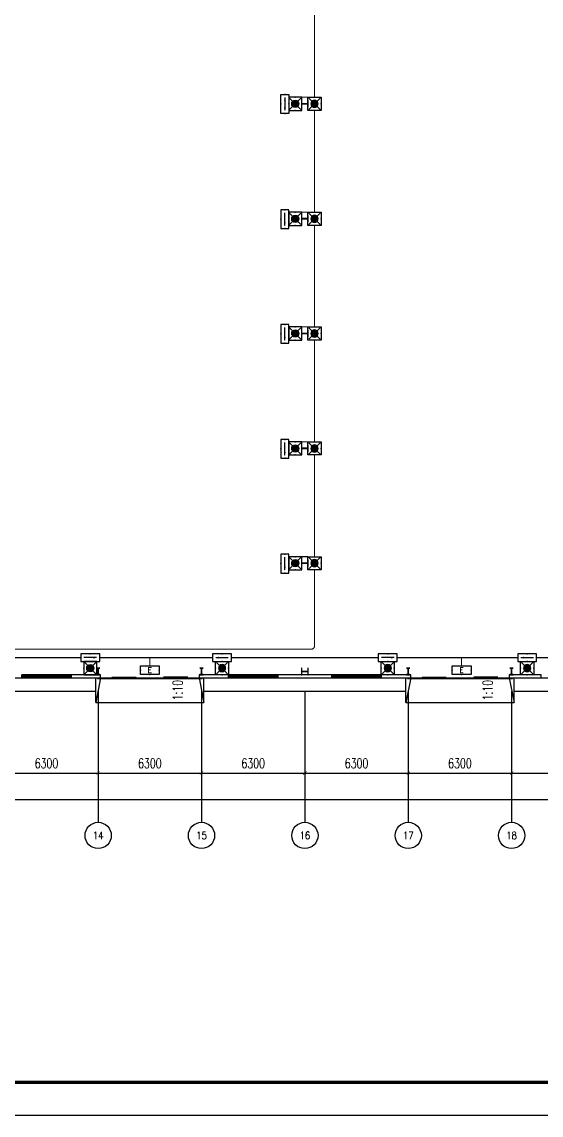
# Model space of a CAD drawing. Extents: x -417156 to 1571408, y 205758 to 1045562.
# Drawn here: x 1142252 to 1173902, y 867803 to 934454 of the extents above; entities that cross this region are included whole.
import ezdxf
from ezdxf.enums import TextEntityAlignment as Align

# ---------------------------------------------------------------- set-up
doc = ezdxf.new("R2010")
doc.units = 0
doc.header["$LTSCALE"] = 1000
doc.header["$MEASUREMENT"] = 0
doc.layers.get('0').update_dxf_attribs({"linetype": 'CONTINUOUS'})
doc.layers.get('DEFPOINTS').update_dxf_attribs({"linetype": 'CONTINUOUS'})
for name, color, linetype in [('AXIS', 3, 'CONTINUOUS'), ('AXIS_TEXT', 7, 'CONTINUOUS'), ('COLUMN', 99, 'CONTINUOUS'), ('DIM_SYMB', 3, 'CONTINUOUS'), ('EQUIP-照明', 3, 'CONTINUOUS'), ('GROUND', 2, 'CONTINUOUS'), ('PUB_TEXT', 7, 'CONTINUOUS'), ('PUB_TITLE', 4, 'CONTINUOUS'), ('STAIR', 2, 'CONTINUOUS'), ('WALL', 9, 'CONTINUOUS'), ('WINDOW', 99, 'CONTINUOUS'), ('WIRE-照明', 1, 'CONTINUOUS')]:
    doc.layers.add(name, color=color, linetype=linetype)
doc.styles.add('_TCH_AXIS', font='COMPLEX', dxfattribs={"bigfont": 'GBCBIG'})
doc.styles.add('_TCH_DIM', font='SIMPLEX', dxfattribs={"bigfont": 'GBCBIG'})
doc.styles.add('_TEL_DIM', font='SIMPLEX', dxfattribs={"width": 0.8, "height": 3.5, "bigfont": 'HZTXT'})
doc.styles.add('COMPLEX', font='COMPLEX')
doc.styles.add('DIM_FONT', font='SIMPLEX', dxfattribs={"width": 0.7, "bigfont": 'GBCBIG'})
doc.styles.get("Standard").update_dxf_attribs({"font": 'gbenor.shx', "bigfont": 'gbcbig.shx'})
doc.dimstyles.new('DIMN200', dxfattribs={"dimscale": 2, "dimtxt": 300, "dimasz": 100, "dimexe": 250, "dimexo": 300, "dimgap": 150, "dimtad": 1, "dimdec": 0, "dimzin": 0, "dimtxsty": 'DIM_FONT', "dimblk": 'ARCHTICK', "dimcen": 0.09, "dimclrt": 7, "dimazin": 3, "dimtfac": 1, "dimtdec": 0, "dimtix": 1, "dimtmove": 0, "dimatfit": 3, "dimtolj": 1, "dimtzin": 0})

# ---------------------------------------------------------------- blocks, each defined once
blk = doc.blocks.new('$WINLIB2D$00000001')
for p, q in [((-0.5, 0.5), (0.5, 0.5)), ((-0.5, 0.5), (-0.5, -0.5)), ((0.5, -0.5), (0.5, 0.5)), ((0.5, 0.167), (-0.5, 0.167)), ((0.5, -0.167), (-0.5, -0.167)), ((-0.5, -0.5), (0.5, -0.5))]:
    blk.add_line(p, q)
blk = doc.blocks.new('$DORLIB2D$00000130')
at = {"color": 0, "linetype": 'CONTINUOUS'}
for p, q in [((-0.533, 0.66), (-0.533, 0.513)), ((0, 0.66), (-0.533, 0.66)), ((0, 0.513), (0, 0.66)), ((0.533, 0.66), (0, 0.66)), ((0.533, 0.66), (0.533, 0.513)), ((0, 0.513), (-0.533, 0.513)), ((0.533, 0.513), (0, 0.513)), ((-0.385, 0.269), (-0.14, 0.269)), ((-0.385, 0.269), (-0.3, 0.214)), ((-0.3, 0.214), (-0.3, 0.269)), ((0.385, 0.269), (0.14, 0.269)), ((0.3, 0.214), (0.3, 0.269)), ((0.385, 0.269), (0.3, 0.214))]:
    blk.add_line(p, q, dxfattribs=at)
blk = doc.blocks.new('_AXISO')
blk.add_circle((0, 0), 0.5)
at = {"layer": 'AXIS_TEXT', "style": 'COMPLEX', "width": 1.041667}
blk.add_attdef('A', text='', height=0.56, dxfattribs=at).set_placement((-0.25, -0.28), (0.25, -0.28), align=Align.FIT)
blk = doc.blocks.new('_ARCHTICK')
at = {"color": 0, "linetype": 'BYBLOCK', "const_width": 0.15}
blk.add_lwpolyline([(-0.5, -0.5), (0.5, 0.5)], dxfattribs=at)
blk = doc.blocks.new('*D85')
at = {"layer": 'AXIS', "color": 0}
for p, q in [((237909, 214758), (237909, 208258)), ((352309, 214758), (352309, 208258)), ((237909, 208758), (352309, 208758))]:
    blk.add_line(p, q, dxfattribs=at)
at = {"layer": 'DEFPOINTS', "color": 0}
for p in [(237909, 215358), (352309, 215358), (352309, 208758)]:
    blk.add_point(p, dxfattribs=at)
at = {"layer": 'AXIS', "color": 0, "xscale": 200, "yscale": 200, "zscale": 200, "rotation": 180}
blk.add_blockref('_ARCHTICK', (237909, 208758), dxfattribs=at)
at = {"layer": 'AXIS', "color": 0, "xscale": 200, "yscale": 200, "zscale": 200}
blk.add_blockref('_ARCHTICK', (352309, 208758), dxfattribs=at)
at = {"layer": 'AXIS', "color": 7, "insert": (295109, 209358), "char_height": 600, "attachment_point": 5, "style": 'DIM_FONT'}
blk.add_mtext('\\A1;114400', dxfattribs=at)
blk = doc.blocks.new('*D99')
at = {"layer": 'AXIS', "color": 0}
for p, q in [((314009, 214758), (314009, 209858)), ((320309, 214758), (320309, 209858)), ((314009, 210358), (320309, 210358))]:
    blk.add_line(p, q, dxfattribs=at)
at = {"layer": 'DEFPOINTS', "color": 0}
for p in [(314009, 215358), (320309, 215358), (320309, 210358)]:
    blk.add_point(p, dxfattribs=at)
at = {"layer": 'AXIS', "color": 0, "xscale": 200, "yscale": 200, "zscale": 200, "rotation": 180}
blk.add_blockref('_ARCHTICK', (314009, 210358), dxfattribs=at)
at = {"layer": 'AXIS', "color": 0, "xscale": 200, "yscale": 200, "zscale": 200}
blk.add_blockref('_ARCHTICK', (320309, 210358), dxfattribs=at)
at = {"layer": 'AXIS', "color": 7, "insert": (317159, 210958), "char_height": 600, "attachment_point": 5, "style": 'DIM_FONT'}
blk.add_mtext('\\A1;6300', dxfattribs=at)
blk = doc.blocks.new('*D100')
at = {"layer": 'AXIS', "color": 0}
for p, q in [((320309, 214758), (320309, 209858)), ((326609, 214758), (326609, 209858)), ((320309, 210358), (326609, 210358))]:
    blk.add_line(p, q, dxfattribs=at)
at = {"layer": 'DEFPOINTS', "color": 0}
for p in [(320309, 215358), (326609, 215358), (326609, 210358)]:
    blk.add_point(p, dxfattribs=at)
at = {"layer": 'AXIS', "color": 0, "xscale": 200, "yscale": 200, "zscale": 200, "rotation": 180}
blk.add_blockref('_ARCHTICK', (320309, 210358), dxfattribs=at)
at = {"layer": 'AXIS', "color": 0, "xscale": 200, "yscale": 200, "zscale": 200}
blk.add_blockref('_ARCHTICK', (326609, 210358), dxfattribs=at)
at = {"layer": 'AXIS', "color": 7, "insert": (323459, 210958), "char_height": 600, "attachment_point": 5, "style": 'DIM_FONT'}
blk.add_mtext('\\A1;6300', dxfattribs=at)
blk = doc.blocks.new('*D101')
at = {"layer": 'AXIS', "color": 0}
for p, q in [((326609, 214758), (326609, 209858)), ((332909, 214758), (332909, 209858)), ((326609, 210358), (332909, 210358))]:
    blk.add_line(p, q, dxfattribs=at)
at = {"layer": 'DEFPOINTS', "color": 0}
for p in [(326609, 215358), (332909, 215358), (332909, 210358)]:
    blk.add_point(p, dxfattribs=at)
at = {"layer": 'AXIS', "color": 0, "xscale": 200, "yscale": 200, "zscale": 200, "rotation": 180}
blk.add_blockref('_ARCHTICK', (326609, 210358), dxfattribs=at)
at = {"layer": 'AXIS', "color": 0, "xscale": 200, "yscale": 200, "zscale": 200}
blk.add_blockref('_ARCHTICK', (332909, 210358), dxfattribs=at)
at = {"layer": 'AXIS', "color": 7, "insert": (329759, 210958), "char_height": 600, "attachment_point": 5, "style": 'DIM_FONT'}
blk.add_mtext('\\A1;6300', dxfattribs=at)
blk = doc.blocks.new('*D102')
at = {"layer": 'AXIS', "color": 0}
for p, q in [((332909, 214758), (332909, 209858)), ((339209, 214758), (339209, 209858)), ((332909, 210358), (339209, 210358))]:
    blk.add_line(p, q, dxfattribs=at)
at = {"layer": 'DEFPOINTS', "color": 0}
for p in [(332909, 215358), (339209, 215358), (339209, 210358)]:
    blk.add_point(p, dxfattribs=at)
at = {"layer": 'AXIS', "color": 0, "xscale": 200, "yscale": 200, "zscale": 200, "rotation": 180}
blk.add_blockref('_ARCHTICK', (332909, 210358), dxfattribs=at)
at = {"layer": 'AXIS', "color": 0, "xscale": 200, "yscale": 200, "zscale": 200}
blk.add_blockref('_ARCHTICK', (339209, 210358), dxfattribs=at)
at = {"layer": 'AXIS', "color": 7, "insert": (336059, 210958), "char_height": 600, "attachment_point": 5, "style": 'DIM_FONT'}
blk.add_mtext('\\A1;6300', dxfattribs=at)
blk = doc.blocks.new('*D103')
at = {"layer": 'AXIS', "color": 0}
for p, q in [((339209, 214758), (339209, 209858)), ((345509, 214758), (345509, 209858)), ((339209, 210358), (345509, 210358))]:
    blk.add_line(p, q, dxfattribs=at)
at = {"layer": 'DEFPOINTS', "color": 0}
for p in [(339209, 215358), (345509, 215358), (345509, 210358)]:
    blk.add_point(p, dxfattribs=at)
at = {"layer": 'AXIS', "color": 0, "xscale": 200, "yscale": 200, "zscale": 200, "rotation": 180}
blk.add_blockref('_ARCHTICK', (339209, 210358), dxfattribs=at)
at = {"layer": 'AXIS', "color": 0, "xscale": 200, "yscale": 200, "zscale": 200}
blk.add_blockref('_ARCHTICK', (345509, 210358), dxfattribs=at)
at = {"layer": 'AXIS', "color": 7, "insert": (342359, 210958), "char_height": 600, "attachment_point": 5, "style": 'DIM_FONT'}
blk.add_mtext('\\A1;6300', dxfattribs=at)
blk = doc.blocks.new('*D104')
at = {"layer": 'AXIS', "color": 0}
for p, q in [((345509, 214758), (345509, 209858)), ((352109, 214758), (352109, 209858)), ((345509, 210358), (352109, 210358))]:
    blk.add_line(p, q, dxfattribs=at)
at = {"layer": 'DEFPOINTS', "color": 0}
for p in [(345509, 215358), (352109, 215358), (352109, 210358)]:
    blk.add_point(p, dxfattribs=at)
at = {"layer": 'AXIS', "color": 0, "xscale": 200, "yscale": 200, "zscale": 200, "rotation": 180}
blk.add_blockref('_ARCHTICK', (345509, 210358), dxfattribs=at)
at = {"layer": 'AXIS', "color": 0, "xscale": 200, "yscale": 200, "zscale": 200}
blk.add_blockref('_ARCHTICK', (352109, 210358), dxfattribs=at)
at = {"layer": 'AXIS', "color": 7, "insert": (348809, 210958), "char_height": 600, "attachment_point": 5, "style": 'DIM_FONT'}
blk.add_mtext('\\A1;6600', dxfattribs=at)
blk = doc.blocks.new('$EQUIP$00001167')
for p, q in [((-0.429, 0.429), (0.429, -0.429)), ((-0.429, -0.429), (0.429, 0.429))]:
    blk.add_line(p, q)
blk.add_lwpolyline([(-0.5, 0.5), (-0.5, -0.5), (0.5, -0.5), (0.5, 0.5)], close=True)
blk.add_circle((0, 0), 0.275)
for p in [(-0.5, 0), (0, 0.5), (0.5, 0), (0, -0.5)]:
    blk.add_point(p)
for points in [[(-0.238, 0.137), (0.238, 0.137), (-0.275, 0), (0.275, 0)], [(-0.238, -0.137), (0.238, -0.137), (-0.275, 0), (0.275, 0)], [(-0.137, 0.238), (0.137, 0.238), (-0.238, 0.137), (0.238, 0.137)], [(0, 0.275), (0, 0.275), (-0.137, 0.238), (0.137, 0.238)], [(-0.137, -0.238), (0.137, -0.238), (-0.238, -0.137), (0.238, -0.137)], [(0, -0.275), (0, -0.275), (-0.137, -0.238), (0.137, -0.238)]]:
    blk.add_solid(points)
at = {"flags": 9}
blk.add_attdef('A', (0, 0), '', height=0.00002, dxfattribs=at)
blk = doc.blocks.new('$EQUIP$00001686')
for p, q in [((0.72, 0.6), (-0.72, 0.6)), ((-0.72, 0.6), (-0.72, 0)), ((-0.72, 0), (0.72, 0)), ((0.72, 0), (0.72, 0.6))]:
    blk.add_line(p, q)
at = {"color": 7}
blk.add_line((-0.48, 0.3), (0.48, 0.3), dxfattribs=at)
for p in [(-0.72, 0.3), (0, 0.6), (0, 0), (0.72, 0.3)]:
    blk.add_point(p)
blk.add_solid([(-0.24, 0.228), (-0.528, 0.3), (-0.24, 0.372)])
blk = doc.blocks.new('$EQUIP$00001685')
for p, q in [((0.72, 0.6), (-0.72, 0.6)), ((-0.72, 0.6), (-0.72, 0)), ((-0.72, 0), (0.72, 0)), ((0.72, 0), (0.72, 0.6))]:
    blk.add_line(p, q)
at = {"color": 7}
blk.add_line((-0.48, 0.3), (0.48, 0.3), dxfattribs=at)
for p in [(-0.72, 0.3), (0, 0.6), (0, 0), (0.72, 0.3)]:
    blk.add_point(p)
for points in [[(-0.24, 0.228), (-0.528, 0.3), (-0.24, 0.372)], [(0.24, 0.228), (0.528, 0.3), (0.24, 0.372)]]:
    blk.add_solid(points)
blk = doc.blocks.new('$EQUIP$00001776')
for p, q in [((0.72, 0.66), (-0.72, 0.66)), ((-0.72, 0.66), (-0.72, 0)), ((-0.72, 0), (0.72, 0)), ((0.72, 0), (0.72, 0.66))]:
    blk.add_line(p, q)
for p in [(-0.72, 0.33), (0, 0.66), (0, 0), (0.72, 0.33)]:
    blk.add_point(p)
blk = doc.blocks.new('E22')
at = {"layer": 'AXIS', "color": 8}
for p, q in [((320309, 215357.7), (320309, 207357.7)), ((326609, 215357.7), (326609, 207357.7)), ((332909, 215357.7), (332909, 207357.7)), ((339209, 215357.7), (339209, 207357.7)), ((345509, 215357.7), (345509, 207357.7))]:
    blk.add_line(p, q, dxfattribs=at)
at = {"layer": 'COLUMN', "color": 8}
for p, q in [((332725, 251357.7), (332709, 251357.7)), ((332709, 251357.7), (332709, 250957.7)), ((332725, 251162.7), (332725, 251357.7)), ((333109, 251357.7), (333093, 251357.7)), ((333093, 251357.7), (333093, 251162.7)), ((333109, 250957.7), (333109, 251357.7)), ((332709, 250957.7), (332725, 250957.7)), ((333093, 251162.7), (332725, 251162.7)), ((332725, 251152.7), (333093, 251152.7)), ((332725, 250957.7), (332725, 251152.7)), ((333093, 251152.7), (333093, 250957.7)), ((333093, 250957.7), (333109, 250957.7)), ((332725, 244357.7), (332709, 244357.7)), ((332709, 244357.7), (332709, 243957.7)), ((332709, 243957.7), (332725, 243957.7)), ((332725, 244162.7), (332725, 244357.7)), ((333093, 244162.7), (332725, 244162.7)), ((332725, 244152.7), (333093, 244152.7)), ((332725, 243957.7), (332725, 244152.7)), ((333109, 244357.7), (333093, 244357.7)), ((333093, 244357.7), (333093, 244162.7)), ((333093, 244152.7), (333093, 243957.7)), ((333093, 243957.7), (333109, 243957.7)), ((333109, 243957.7), (333109, 244357.7)), ((332725, 237357.7), (332709, 237357.7)), ((332709, 237357.7), (332709, 236957.7)), ((332725, 237162.7), (332725, 237357.7)), ((333109, 237357.7), (333093, 237357.7)), ((333093, 237357.7), (333093, 237162.7)), ((333109, 236957.7), (333109, 237357.7)), ((332709, 236957.7), (332725, 236957.7)), ((333093, 237162.7), (332725, 237162.7)), ((332725, 237152.7), (333093, 237152.7)), ((332725, 236957.7), (332725, 237152.7)), ((333093, 237152.7), (333093, 236957.7)), ((333093, 236957.7), (333109, 236957.7)), ((332725, 230357.7), (332709, 230357.7)), ((332709, 230357.7), (332709, 229957.7)), ((332709, 229957.7), (332725, 229957.7)), ((332725, 230162.7), (332725, 230357.7)), ((333093, 230162.7), (332725, 230162.7)), ((332725, 230152.7), (333093, 230152.7)), ((332725, 229957.7), (332725, 230152.7)), ((333109, 230357.7), (333093, 230357.7)), ((333093, 230357.7), (333093, 230162.7)), ((333093, 230152.7), (333093, 229957.7)), ((333093, 229957.7), (333109, 229957.7)), ((333109, 229957.7), (333109, 230357.7)), ((332725, 223357.7), (332709, 223357.7)), ((332709, 223357.7), (332709, 222957.7)), ((332725, 223162.7), (332725, 223357.7)), ((333109, 223357.7), (333093, 223357.7)), ((333093, 223357.7), (333093, 223162.7)), ((333109, 222957.7), (333109, 223357.7)), ((332709, 222957.7), (332725, 222957.7)), ((333093, 223162.7), (332725, 223162.7)), ((332725, 223152.7), (333093, 223152.7)), ((332725, 222957.7), (332725, 223152.7)), ((333093, 223152.7), (333093, 222957.7)), ((333093, 222957.7), (333109, 222957.7)), ((320409, 216757.7), (320209, 216757.7)), ((320209, 216757.7), (320209, 216747.7)), ((320209, 216747.7), (320296.8, 216747.7)), ((320296.8, 216747.7), (320301.8, 216742.7)), ((320301.8, 216742.7), (320301.8, 216372.7)), ((320307.8, 216742.7), (320312.8, 216747.7)), ((320307.8, 216372.7), (320307.8, 216742.7)), ((320312.8, 216747.7), (320409, 216747.7)), ((320409, 216747.7), (320409, 216757.7)), ((326709, 216757.7), (326509, 216757.7)), ((326509, 216757.7), (326509, 216747.7)), ((326509, 216747.7), (326596.8, 216747.7)), ((326596.8, 216747.7), (326601.8, 216742.7)), ((326601.8, 216742.7), (326601.8, 216372.7)), ((326607.8, 216742.7), (326612.8, 216747.7)), ((326607.8, 216372.7), (326607.8, 216742.7)), ((326612.8, 216747.7), (326709, 216747.7)), ((326709, 216747.7), (326709, 216757.7)), ((332725, 216757.7), (332709, 216757.7)), ((332709, 216757.7), (332709, 216357.7)), ((332725, 216562.7), (332725, 216757.7)), ((333109, 216757.7), (333093, 216757.7)), ((333093, 216757.7), (333093, 216562.7)), ((333109, 216357.7), (333109, 216757.7)), ((339309, 216757.7), (339109, 216757.7)), ((339109, 216757.7), (339109, 216747.7)), ((339109, 216747.7), (339196.8, 216747.7)), ((339196.8, 216747.7), (339201.8, 216742.7)), ((339201.8, 216742.7), (339201.8, 216372.7)), ((339207.8, 216742.7), (339212.8, 216747.7)), ((339207.8, 216372.7), (339207.8, 216742.7)), ((339212.8, 216747.7), (339309, 216747.7)), ((339309, 216747.7), (339309, 216757.7)), ((345609, 216757.7), (345409, 216757.7)), ((345409, 216757.7), (345409, 216747.7)), ((345409, 216747.7), (345496.8, 216747.7)), ((345496.8, 216747.7), (345501.8, 216742.7)), ((345501.8, 216742.7), (345501.8, 216372.7)), ((345507.8, 216742.7), (345512.8, 216747.7)), ((345507.8, 216372.7), (345507.8, 216742.7)), ((345512.8, 216747.7), (345609, 216747.7)), ((345609, 216747.7), (345609, 216757.7)), ((320296.8, 216367.7), (320209, 216367.7)), ((320209, 216367.7), (320209, 216357.7)), ((320209, 216357.7), (320409, 216357.7)), ((320301.8, 216372.7), (320296.8, 216367.7)), ((320312.8, 216367.7), (320307.8, 216372.7)), ((320409, 216367.7), (320312.8, 216367.7)), ((320409, 216357.7), (320409, 216367.7)), ((326596.8, 216367.7), (326509, 216367.7)), ((326509, 216367.7), (326509, 216357.7)), ((326509, 216357.7), (326709, 216357.7)), ((326601.8, 216372.7), (326596.8, 216367.7)), ((326612.8, 216367.7), (326607.8, 216372.7)), ((326709, 216367.7), (326612.8, 216367.7)), ((326709, 216357.7), (326709, 216367.7)), ((332709, 216357.7), (332725, 216357.7)), ((333093, 216562.7), (332725, 216562.7)), ((332725, 216552.7), (333093, 216552.7)), ((332725, 216357.7), (332725, 216552.7)), ((333093, 216552.7), (333093, 216357.7)), ((333093, 216357.7), (333109, 216357.7)), ((339196.8, 216367.7), (339109, 216367.7)), ((339109, 216367.7), (339109, 216357.7)), ((339109, 216357.7), (339309, 216357.7)), ((339201.8, 216372.7), (339196.8, 216367.7)), ((339212.8, 216367.7), (339207.8, 216372.7)), ((339309, 216367.7), (339212.8, 216367.7)), ((339309, 216357.7), (339309, 216367.7)), ((345496.8, 216367.7), (345409, 216367.7)), ((345409, 216367.7), (345409, 216357.7)), ((345409, 216357.7), (345609, 216357.7)), ((345501.8, 216372.7), (345496.8, 216367.7)), ((345512.8, 216367.7), (345507.8, 216372.7)), ((345609, 216367.7), (345512.8, 216367.7)), ((345609, 216357.7), (345609, 216367.7))]:
    blk.add_line(p, q, dxfattribs=at)
at = {"layer": 'DIM_SYMB', "color": 8}
for points in [[(325658.1, 215957.4, 0, 0, 0), (325658.1, 215425.6, 160, 0, 0), (325658.1, 214825.6, 0, 0, 0)], [(344558.1, 215957.4, 0, 0, 0), (344558.1, 215425.6, 160, 0, 0), (344558.1, 214825.6, 0, 0, 0)]]:
    blk.add_lwpolyline(points, format="xyseb", dxfattribs=at)
at = {"layer": 'GROUND', "color": 8}
for p, q in [((307858.8, 216157.7), (320158.8, 216157.7)), ((326758.8, 216157.7), (339058.8, 216157.7)), ((345658.8, 216157.7), (352309, 216157.7)), ((307858.8, 215357.7), (320158.8, 215357.7)), ((326758.8, 215357.7), (339058.8, 215357.7)), ((345658.8, 215357.7), (353109, 215357.7))]:
    blk.add_line(p, q, dxfattribs=at)
at = {"layer": 'STAIR', "color": 8}
for p, q in [((320158.8, 214657.7), (320158.8, 216157.7)), ((320158.8, 216157.7), (326758.8, 216157.7)), ((320458.8, 216157.7), (320158.8, 214657.7)), ((326458.8, 216157.7), (326758.8, 214657.7)), ((326758.8, 214657.7), (326758.8, 216157.7)), ((339058.8, 214657.7), (339058.8, 216157.7)), ((339058.8, 216157.7), (345658.8, 216157.7)), ((339358.8, 216157.7), (339058.8, 214657.7)), ((345358.8, 216157.7), (345658.8, 214657.7)), ((345658.8, 214657.7), (345658.8, 216157.7)), ((320158.8, 214657.7), (326758.8, 214657.7)), ((339058.8, 214657.7), (345658.8, 214657.7))]:
    blk.add_line(p, q, dxfattribs=at)
at = {"layer": 'WALL', "color": 8}
for p, q in [((320209, 216357.7), (318659, 216357.7)), ((318659, 216357.7), (318659, 216157.7)), ((318659, 216157.7), (320309, 216157.7)), ((320309, 216157.7), (320458.8, 216157.7)), ((320458.8, 216357.7), (320409, 216357.7)), ((320458.8, 216157.7), (320458.8, 216357.7)), ((326509, 216357.7), (326458.8, 216357.7)), ((326458.8, 216357.7), (326458.8, 216157.7)), ((326458.8, 216157.7), (326609, 216157.7)), ((326609, 216157.7), (328259, 216157.7)), ((328259, 216357.7), (326709, 216357.7)), ((328259, 216157.7), (328259, 216357.7)), ((334559, 216357.7), (331259, 216357.7)), ((331259, 216357.7), (331259, 216157.7)), ((331259, 216157.7), (334559, 216157.7)), ((334559, 216157.7), (334559, 216357.7)), ((339109, 216357.7), (337559, 216357.7)), ((337559, 216357.7), (337559, 216157.7)), ((337559, 216157.7), (339209, 216157.7)), ((339209, 216157.7), (339358.8, 216157.7)), ((339358.8, 216357.7), (339309, 216357.7)), ((339358.8, 216157.7), (339358.8, 216357.7)), ((345409, 216357.7), (345358.8, 216357.7)), ((345358.8, 216357.7), (345358.8, 216157.7)), ((345358.8, 216157.7), (345509, 216157.7)), ((345509, 216157.7), (347309, 216157.7)), ((347309, 216357.7), (345609, 216357.7)), ((347309, 216157.7), (347309, 216357.7))]:
    blk.add_line(p, q, dxfattribs=at)
at = {"layer": 'AXIS', "color": 8}
ref = blk.add_blockref('_AXISO', (320309, 206557.7), dxfattribs=dict(at, xscale=1600, yscale=1600, zscale=1600))
ref.add_attrib('A', '14', dxfattribs={"layer": 'AXIS_TEXT', "color": 8, "height": 445.3, "style": '_TCH_AXIS'}).set_placement((319980.3, 206335.1), (320637.7, 206335.1), align=Align.FIT)
ref = blk.add_blockref('_AXISO', (326609, 206557.7), dxfattribs=dict(at, xscale=1600, yscale=1600, zscale=1600))
ref.add_attrib('A', '15', dxfattribs={"layer": 'AXIS_TEXT', "color": 8, "height": 454.4, "style": '_TCH_AXIS', "width": 1.034483}).set_placement((326284.4, 206330.5), (326933.6, 206330.5), align=Align.FIT)
ref = blk.add_blockref('_AXISO', (332909, 206557.7), dxfattribs=dict(at, xscale=1600, yscale=1600, zscale=1600))
ref.add_attrib('A', '16', dxfattribs={"layer": 'AXIS_TEXT', "color": 8, "height": 463.84, "style": '_TCH_AXIS'}).set_placement((332588.7, 206325.8), (333229.3, 206325.8), align=Align.FIT)
ref = blk.add_blockref('_AXISO', (339209, 206557.7), dxfattribs=dict(at, xscale=1600, yscale=1600, zscale=1600))
ref.add_attrib('A', '17', dxfattribs={"layer": 'AXIS_TEXT', "color": 8, "height": 454.4, "style": '_TCH_AXIS', "width": 1.034483}).set_placement((338884.4, 206330.5), (339533.6, 206330.5), align=Align.FIT)
ref = blk.add_blockref('_AXISO', (345509, 206557.7), dxfattribs=dict(at, xscale=1600, yscale=1600, zscale=1600))
ref.add_attrib('A', '18', dxfattribs={"layer": 'AXIS_TEXT', "color": 8, "height": 454.4, "style": '_TCH_AXIS', "width": 1.034483}).set_placement((345184.4, 206330.5), (345833.6, 206330.5), align=Align.FIT)
at = {"layer": 'WINDOW', "color": 8}
for name, p, xscale, yscale, zscale in [('$WINLIB2D$00000001', (317159, 216257.7), -3000, 200, -3000), ('$DORLIB2D$00000130', (323458.8, 216257.7), -6000, -200, -6000), ('$WINLIB2D$00000001', (329759, 216257.7), -3000, 200, -3000), ('$WINLIB2D$00000001', (336059, 216257.7), -3000, 200, -3000), ('$DORLIB2D$00000130', (342358.8, 216257.7), -6000, -200, -6000)]:
    blk.add_blockref(name, p, dxfattribs=dict(at, xscale=xscale, yscale=yscale, zscale=zscale))
at = {"layer": 'PUB_TEXT', "color": 8, "style": '_TCH_DIM', "width": 0.705882}
for p in [(325448.1, 214781.5), (344348.1, 214781.5)]:
    blk.add_text('1:10', height=595, rotation=90, dxfattribs=at).set_placement(p)
at = {"layer": 'AXIS', "color": 8}
for p1, p2, distance, picture, middle in [((237909, 215357.7), (352309, 215357.7), -6600, '*D85', (295109, 209357.7)), ((314009, 215357.7), (320309, 215357.7), -5000, '*D99', (317159, 210957.7)), ((320309, 215357.7), (326609, 215357.7), -5000, '*D100', (323459, 210957.7)), ((326609, 215357.7), (332909, 215357.7), -5000, '*D101', (329759, 210957.7)), ((332909, 215357.7), (339209, 215357.7), -5000, '*D102', (336059, 210957.7)), ((339209, 215357.7), (345509, 215357.7), -5000, '*D103', (342359, 210957.7)), ((345509, 215357.7), (352109, 215357.7), -5000, '*D104', (348809, 210957.7))]:
    dim = blk.add_aligned_dim(p1=p1, p2=p2, distance=distance, dimstyle='DIMN200', dxfattribs=at)
    dim.commit()
    dim.dimension.update_dxf_attribs({"geometry": picture, "text_midpoint": middle})

msp = doc.modelspace()

# ---------------------------------------------------------------- linework, layer by layer
at = {"layer": 'PUB_TITLE'}
msp.add_lwpolyline([(1042275, 867803), (1210475, 867803), (1210475, 986603), (1042275, 986603)], close=True, dxfattribs=at)
at = {"layer": 'PUB_TITLE', "const_width": 200}
msp.add_lwpolyline([(1047275, 869803), (1208475, 869803), (1208475, 984603), (1047275, 984603)], close=True, dxfattribs=at)
at = {"layer": 'WIRE-照明', "linetype": 'CONTINUOUS', "const_width": 70}
for points in [[(1160086, 929859), (1160086, 936049)], [(1159686, 929859), (1159318, 929859)], [(1160086, 922849), (1160086, 929059)], [(1159686, 922849), (1159318, 922849)], [(1160086, 915859), (1160086, 922049)], [(1159686, 915859), (1159318, 915859)], [(1160086, 908849), (1160086, 915059)], [(1159686, 908849), (1159318, 908849)], [(1160086, 901849), (1160086, 908049)], [(1159686, 901849), (1159318, 901849)], [(1136128, 895694), (1145847, 895694)], [(1146999, 895694), (1153876, 895694)], [(1150054, 895199), (1150054, 895710)], [(1155028, 895694), (1163976, 895694)], [(1165128, 895694), (1172476, 895694)], [(1169054, 895199), (1169054, 895710)]]:
    msp.add_lwpolyline(points, dxfattribs=at)
for points in [[(1160086, 901049), (1160086, 896394, -0.414214), (1159906, 896214), (1120910, 896214, 0.414214), (1120730, 896034), (1120730, 895867)], [(1173628, 895694), (1177482, 895694, 0.414214), (1177662, 895874), (1177662, 899828)]]:
    msp.add_lwpolyline(points, format="xyb", dxfattribs=at)

# ---------------------------------------------------------------- block references
msp.add_blockref('E22', (826593, 678296))
at = {"layer": 'EQUIP-照明', "yscale": 800, "zscale": 800}
for name, p, xscale, rotation in [('$EQUIP$00001685', (1158518, 929449), -800, 90), ('$EQUIP$00001686', (1158518, 922426), 800, 90), ('$EQUIP$00001686', (1158518, 915436), 800, 90), ('$EQUIP$00001686', (1158518, 908426), 800, 90), ('$EQUIP$00001686', (1158518, 901426), 800, 90), ('$EQUIP$00001686', (1146423, 895934), 800, 180), ('$EQUIP$00001686', (1164552, 895934), 800, 180)]:
    msp.add_blockref(name, p, dxfattribs=dict(at, xscale=xscale, rotation=rotation))
for name, p, xscale in [('$EQUIP$00001167', (1158918, 929459), 800), ('$EQUIP$00001167', (1160086, 929459), -800), ('$EQUIP$00001167', (1158918, 922449), 800), ('$EQUIP$00001167', (1160086, 922449), -800), ('$EQUIP$00001167', (1158918, 915459), 800), ('$EQUIP$00001167', (1160086, 915459), -800), ('$EQUIP$00001167', (1158918, 908449), 800), ('$EQUIP$00001167', (1160086, 908449), -800), ('$EQUIP$00001167', (1158918, 901449), 800), ('$EQUIP$00001167', (1160086, 901449), -800), ('$EQUIP$00001686', (1154452, 895454), 800), ('$EQUIP$00001686', (1173052, 895454), 800), ('$EQUIP$00001167', (1146423, 895054), 800), ('$EQUIP$00001167', (1154452, 895054), -800), ('$EQUIP$00001167', (1164552, 895054), -800), ('$EQUIP$00001167', (1173052, 895054), -800)]:
    msp.add_blockref(name, p, dxfattribs=dict(at, xscale=xscale))
at = {"layer": 'EQUIP-照明'}
ref = msp.add_blockref('$EQUIP$00001776', (1150054, 894671), dxfattribs=dict(at, xscale=-800, yscale=800, zscale=800))
ref.add_attrib('$TEXT$', 'E', dxfattribs={"layer": '0', "color": 7, "height": 320, "style": '_TEL_DIM'}).set_placement((1150054, 894935), align=Align.MIDDLE_CENTER)
ref = msp.add_blockref('$EQUIP$00001776', (1169054, 894671), dxfattribs=dict(at, xscale=-800, yscale=800, zscale=800))
ref.add_attrib('$TEXT$', 'E', dxfattribs={"layer": '0', "color": 7, "height": 320, "style": '_TEL_DIM'}).set_placement((1169054, 894935), align=Align.MIDDLE_CENTER)

doc.saveas('drawing.dxf')
